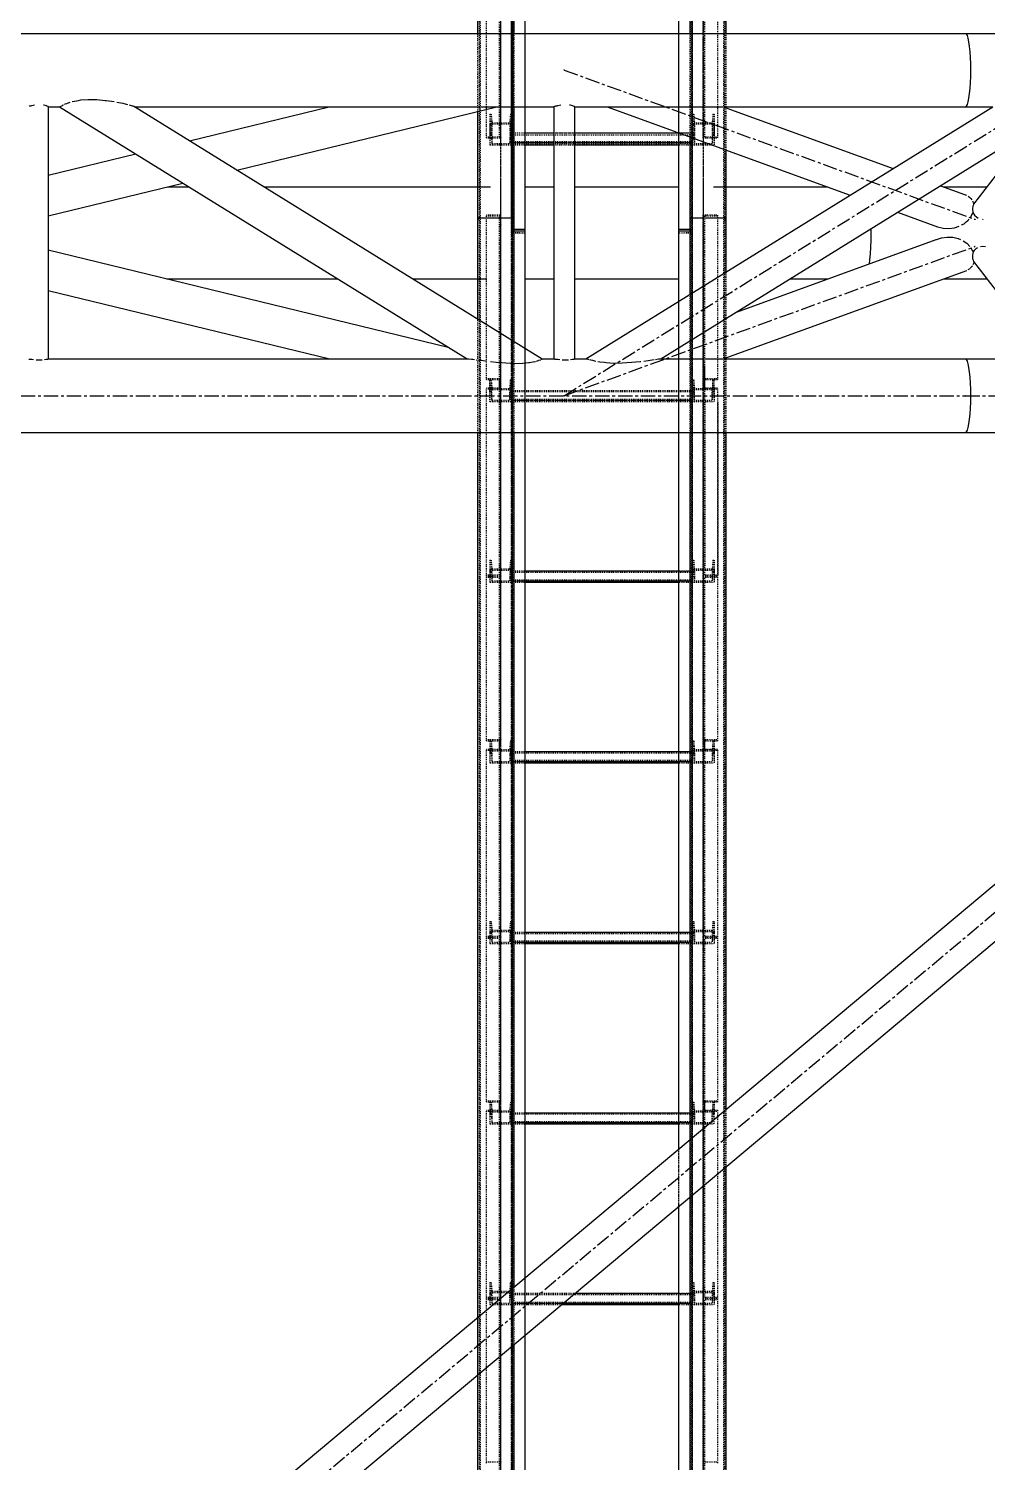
# Model space of a CAD drawing. Header units: millimetres. Extents: x 5143 to 30813, y 232 to 21408.
# Drawn here: x 24298 to 24828, y 13421 to 14213 of the extents above; entities that cross this region are included whole.
import ezdxf

# ---------------------------------------------------------------- set-up
doc = ezdxf.new("R2010")
doc.units = ezdxf.units.MM
doc.header["$LTSCALE"] = 0.25
for name, pattern in [('CENTER', [50.8, 31.75, -6.35, 6.35, -6.35]), ('XKITLINE00', [0]), ('XKITLINE02', [4, 2, -2]), ('XKITLINE03', [6, 3, -1, 1, -1])]:
    doc.linetypes.add(name, pattern=pattern)

msp = doc.modelspace()

# ---------------------------------------------------------------- linework, layer by layer
at = {"color": 1, "linetype": 'XKITLINE03'}
for p, q in [((24559, 14104.66), (24559, 15770.92)), ((24670.99, 14104.66), (24670.99, 15770.92)), ((24564.99, 15740.27), (24564.99, 14100.27)), ((24665, 14100.27), (24665, 15740.27)), ((24559, 14152.89), (24559, 14260.42)), ((24670.98, 14260.42), (24670.98, 14152.89)), ((24564.99, 14148.91), (24564.99, 14160.47)), ((24664.97, 14160.47), (24664.97, 14148.91)), ((24564.99, 14150.15), (24664.97, 14150.15)), ((24559, 12460.22), (24559, 14136.58)), ((24670.99, 12460.22), (24670.99, 14136.58)), ((24559, 14019.79), (24559, 14110.24)), ((24670.98, 14110.24), (24670.98, 14019.79)), ((24564.99, 14100.27), (24565, 12460.27)), ((24665, 12460.27), (24665, 14100.27)), ((24559, 13910.64), (24559, 14013.98)), ((24564.99, 14007.01), (24564.99, 14013.62)), ((24664.97, 14013.62), (24664.97, 14007.01)), ((24670.98, 14013.98), (24670.98, 13910.64)), ((24564.99, 14007.72), (24664.97, 14007.72)), ((24559, 13820.13), (24559, 13910.64)), ((24564.99, 13907.18), (24564.99, 13913.8)), ((24664.97, 13913.8), (24664.97, 13907.18)), ((24670.98, 13910.64), (24670.98, 13820.13)), ((24564.99, 13907.89), (24664.97, 13907.89)), ((24559, 13710.99), (24559, 13814.33)), ((24564.99, 13807.36), (24564.99, 13813.97)), ((24664.97, 13813.97), (24664.97, 13807.36)), ((24670.98, 13814.33), (24670.98, 13710.99)), ((24564.99, 13808.07), (24664.97, 13808.07)), ((24559, 13620.48), (24559, 13710.99)), ((24564.99, 13707.53), (24564.99, 13714.14)), ((24664.97, 13714.14), (24664.97, 13707.53)), ((24670.98, 13710.99), (24670.98, 13620.48)), ((24564.99, 13708.24), (24664.97, 13708.24)), ((24559, 13511.34), (24559, 13614.68)), ((24564.99, 13607.71), (24564.99, 13614.32)), ((24564.99, 13608.42), (24664.97, 13608.42)), ((24664.97, 13614.32), (24664.97, 13607.71)), ((24670.98, 13614.68), (24670.98, 13511.34)), ((24564.99, 13507.88), (24564.99, 13514.49)), ((24664.97, 13514.49), (24664.97, 13507.88)), ((24559, 13420.83), (24559, 13511.34)), ((24564.99, 13508.59), (24664.97, 13508.59)), ((24670.98, 13511.34), (24670.98, 13420.83))]:
    msp.add_line(p, q, dxfattribs=at)
at = {"color": 3, "linetype": 'XKITLINE02'}
for p, q in [((24547.15, 14108.01), (24547.15, 15752.41)), ((24547.68, 14108.55), (24547.68, 15753.25)), ((24564.91, 14108.55), (24564.92, 15753.25)), ((24565.45, 14108.01), (24565.45, 15752.41)), ((24664.54, 14108.01), (24664.54, 15752.41)), ((24665.07, 14108.55), (24665.07, 15753.25)), ((24682.31, 14108.55), (24682.31, 15753.25)), ((24682.84, 14108.01), (24682.84, 15752.41)), ((24564.99, 14100.27), (24564.99, 15742.34)), ((24565.85, 14100.42), (24565.85, 15742.2)), ((24657.5, 14102.25), (24657.5, 15742.25)), ((24664.15, 14100.42), (24664.15, 15742.2)), ((24665, 14100.27), (24665, 15742.34)), ((24663.69, 14153.32), (24663.69, 15706.31)), ((24546.3, 14167.42), (24546.3, 15692.58)), ((24572.5, 14102.34), (24572.5, 15676.38)), ((24564.99, 15669.24), (24564.99, 14100.27)), ((24565.85, 15668.71), (24565.85, 14100.42)), ((24558.2, 14153.41), (24558.2, 14265.63)), ((24559, 14152.89), (24559, 14265.63)), ((24670.98, 14186.75), (24670.98, 14265.63)), ((24671.78, 14208.24), (24671.78, 14265.63)), ((24551, 14152.89), (24551, 14260.94)), ((24678.98, 14208.24), (24678.98, 14260.94)), ((24546.3, 14167.42), (24546.3, 14210.57)), ((24566.3, 14169.97), (24566.3, 14210.57)), ((24572.5, 14169.97), (24572.5, 14210.57)), ((24657.5, 14155.57), (24657.5, 14210.57)), ((24663.69, 14153.32), (24663.69, 14210.57)), ((24683.69, 14169.97), (24683.69, 14210.57)), ((24670.98, 14152.89), (24670.98, 14208.24)), ((24671.78, 14153.41), (24671.78, 14208.24)), ((24678.98, 14152.89), (24678.98, 14208.24)), ((24552.99, 14165.94), (24552.99, 14154.38)), ((24552.99, 14165.94), (24553.67, 14165.94)), ((24552.99, 14165.94), (24552.99, 14160.47)), ((24553.67, 14165.94), (24553.67, 14154.38)), ((24553.67, 14165.94), (24554.06, 14161.17)), ((24564.31, 14165.94), (24563.93, 14161.17)), ((24564.31, 14165.94), (24564.31, 14154.38)), ((24564.31, 14165.94), (24564.99, 14165.94)), ((24564.99, 14154.38), (24564.99, 14165.94)), ((24564.99, 14165.94), (24564.99, 14160.47)), ((24664.97, 14165.94), (24664.97, 14154.38)), ((24664.97, 14165.94), (24664.97, 14160.47)), ((24664.97, 14165.94), (24665.65, 14165.94)), ((24665.65, 14165.94), (24665.65, 14154.38)), ((24665.65, 14165.94), (24666.04, 14161.17)), ((24676.29, 14165.94), (24675.91, 14161.17)), ((24676.29, 14165.94), (24676.29, 14154.38)), ((24676.29, 14165.94), (24676.97, 14165.94)), ((24676.97, 14165.94), (24676.97, 14154.38)), ((24676.97, 14165.94), (24676.97, 14160.47)), ((24683.69, 14146.06), (24683.69, 14169.33)), ((24552.99, 14160.47), (24552.99, 14148.91)), ((24552.99, 14160.47), (24564.99, 14160.47)), ((24552.99, 14154.38), (24553.67, 14154.38)), ((24552.99, 14154.38), (24552.99, 14148.91)), ((24553.67, 14154.38), (24554.06, 14149.61)), ((24554.06, 14161.17), (24554.06, 14149.61)), ((24554.06, 14161.17), (24563.93, 14161.17)), ((24558.2, 14158.09), (24559, 14158.09)), ((24563.93, 14161.17), (24563.93, 14149.61)), ((24564.31, 14154.38), (24563.93, 14149.61)), ((24564.31, 14154.38), (24564.99, 14154.38)), ((24564.99, 14148.91), (24564.99, 14160.47)), ((24564.99, 14148.91), (24564.99, 14155.62)), ((24564.99, 14155.62), (24572.5, 14155.62)), ((24564.99, 14155.55), (24664.97, 14155.55)), ((24564.99, 14154.45), (24664.97, 14154.45)), ((24564.99, 14154.38), (24564.99, 14148.91)), ((24564.99, 14154.38), (24664.97, 14154.38)), ((24588.25, 14155.62), (24599.65, 14155.62)), ((24657.34, 14155.62), (24664.97, 14155.62)), ((24664.97, 14148.91), (24664.97, 14160.47)), ((24664.97, 14148.91), (24664.97, 14155.62)), ((24664.97, 14154.38), (24664.97, 14148.91)), ((24664.97, 14154.38), (24665.65, 14154.38)), ((24664.97, 14160.47), (24676.97, 14160.47)), ((24665.65, 14154.38), (24666.04, 14149.61)), ((24666.04, 14161.17), (24675.91, 14161.17)), ((24666.04, 14161.17), (24666.04, 14149.61)), ((24670.98, 14158.09), (24671.78, 14158.09)), ((24675.91, 14161.17), (24675.91, 14149.61)), ((24676.29, 14154.38), (24675.91, 14149.61)), ((24676.29, 14154.38), (24676.97, 14154.38)), ((24676.97, 14160.47), (24676.97, 14148.91)), ((24676.97, 14154.38), (24676.97, 14148.91)), ((24551, 14153.41), (24558.2, 14153.41)), ((24551, 14152.89), (24559, 14152.89)), ((24552.99, 14148.91), (24564.99, 14148.91)), ((24554.06, 14149.61), (24563.93, 14149.61)), ((24564.99, 14150.74), (24664.97, 14150.74)), ((24564.99, 14150.15), (24572.5, 14150.15)), ((24564.99, 14149.72), (24664.97, 14149.72)), ((24564.99, 14148.91), (24572.5, 14148.91)), ((24588.25, 14150.15), (24599.65, 14150.15)), ((24588.25, 14148.91), (24599.65, 14148.91)), ((24657.5, 14150.15), (24664.97, 14150.15)), ((24657.5, 14148.91), (24664.97, 14148.91)), ((24664.97, 14148.91), (24676.97, 14148.91)), ((24666.04, 14149.61), (24675.91, 14149.61)), ((24670.98, 14152.89), (24678.98, 14152.89)), ((24671.78, 14153.41), (24678.98, 14153.41)), ((24546.3, 14108.01), (24546.3, 14108.62)), ((24546.3, 14108.01), (24547.15, 14108.01)), ((24546.3, 14108.01), (24547.15, 14108.01)), ((24547.68, 14108.55), (24547.15, 14108.01)), ((24547.68, 14108.55), (24547.15, 14108.01)), ((24547.15, 12464.01), (24547.15, 14108.01)), ((24547.68, 12464.27), (24547.68, 14108.55)), ((24547.68, 14108.55), (24564.92, 14108.55)), ((24547.68, 14108.55), (24564.91, 14108.55)), ((24551, 14019.18), (24551, 14110.24)), ((24551, 14110.24), (24559, 14110.24)), ((24551, 14109.62), (24558.2, 14109.62)), ((24558.2, 14013.65), (24558.2, 14109.62)), ((24559, 14013.65), (24559, 14110.24)), ((24564.91, 12464.27), (24564.92, 14108.55)), ((24564.91, 14108.55), (24565.45, 14108.01)), ((24564.92, 14108.55), (24565.45, 14108.01)), ((24565.45, 12464.01), (24565.45, 14108.01)), ((24565.45, 14108.01), (24566.3, 14108.01)), ((24565.45, 14108.01), (24566.3, 14108.01)), ((24566.3, 14108.01), (24566.3, 14108.62)), ((24663.69, 14108.01), (24663.69, 14108.62)), ((24663.69, 14108.01), (24664.54, 14108.01)), ((24663.69, 14108.01), (24664.54, 14108.01)), ((24665.07, 14108.55), (24664.54, 14108.01)), ((24665.07, 14108.55), (24664.54, 14108.01)), ((24664.54, 12464.01), (24664.54, 14108.01)), ((24665.07, 12464.27), (24665.07, 14108.55)), ((24665.07, 14108.55), (24682.31, 14108.55)), ((24665.07, 14108.55), (24682.31, 14108.55)), ((24670.98, 14013.65), (24670.98, 14110.24)), ((24670.98, 14110.24), (24678.98, 14110.24)), ((24671.78, 14017.22), (24671.78, 14109.62)), ((24671.78, 14109.62), (24678.98, 14109.62)), ((24678.98, 14108.62), (24678.98, 14110.24)), ((24678.98, 14019.18), (24678.98, 14108.62)), ((24682.31, 12464.27), (24682.31, 14108.55)), ((24682.31, 14108.55), (24682.84, 14108.01)), ((24682.31, 14108.55), (24682.84, 14108.01)), ((24682.84, 12464.01), (24682.84, 14108.01)), ((24682.84, 14108.01), (24683.69, 14108.01)), ((24682.84, 14108.01), (24683.69, 14108.01)), ((24683.69, 14108.01), (24683.69, 14108.62)), ((24558.2, 14104.09), (24559, 14104.09)), ((24564.99, 14102.34), (24566.3, 14102.34)), ((24564.99, 14101.46), (24566.3, 14101.46)), ((24564.99, 14101.46), (24564.99, 14100.27)), ((24565, 12460.27), (24564.99, 14101.46)), ((24564.99, 14100.27), (24572.5, 14100.27)), ((24564.99, 14100.27), (24572.5, 14100.27)), ((24565.85, 14102.2), (24566.3, 14102.2)), ((24565.85, 14101.37), (24572.5, 14101.41)), ((24565.85, 14101.37), (24565.85, 14100.36)), ((24565.85, 12460.36), (24565.85, 14101.37)), ((24565.85, 14100.42), (24572.5, 14100.36)), ((24565.85, 14100.36), (24572.5, 14100.32)), ((24572.5, 14102.25), (24572.5, 14102.34)), ((24572.5, 14101.46), (24572.5, 14101.41)), ((24572.5, 14100.27), (24572.5, 14101.46)), ((24572.5, 14100.32), (24572.5, 14100.27)), ((24657.5, 14102.25), (24657.5, 14102.34)), ((24657.5, 14100.27), (24657.5, 14101.46)), ((24657.5, 12461.41), (24657.5, 14101.41)), ((24657.5, 14101.41), (24664.15, 14101.37)), ((24657.5, 14100.36), (24664.15, 14100.42)), ((24657.5, 14100.32), (24664.15, 14100.36)), ((24657.5, 14100.36), (24657.5, 14100.27)), ((24657.5, 14100.27), (24665, 14100.27)), ((24657.5, 14100.27), (24665, 14100.27)), ((24663.69, 14102.34), (24665, 14102.34)), ((24663.69, 14102.2), (24664.15, 14102.2)), ((24663.69, 14101.46), (24665, 14101.46)), ((24664.15, 12460.36), (24664.15, 14101.37)), ((24665, 12460.27), (24665, 14101.46)), ((24670.98, 14104.09), (24671.78, 14104.09)), ((24683.69, 14031.23), (24683.69, 14078.7)), ((24657.5, 13989.97), (24657.5, 14062.48)), ((24663.69, 12512.75), (24663.69, 14066.32)), ((24546.3, 12527.64), (24546.3, 14052.58)), ((24566.3, 13989.97), (24566.3, 14040.21)), ((24572.5, 12461.41), (24572.5, 14036.38)), ((24572.5, 13989.97), (24572.5, 14036.38)), ((24683.69, 13989.97), (24683.69, 14030.57)), ((24551, 14019.79), (24559, 14019.79)), ((24670.98, 14019.79), (24678.98, 14019.79)), ((24671.78, 14013.65), (24671.78, 14026.83)), ((24551, 14019.18), (24558.2, 14019.18)), ((24551, 13910.64), (24551, 14014.53)), ((24551, 14014.53), (24558.2, 14014.53)), ((24551, 14013.98), (24559, 14013.98)), ((24552.99, 14012.5), (24552.99, 14019.11)), ((24552.99, 14019.11), (24553.67, 14019.11)), ((24552.99, 14013.62), (24552.99, 14019.11)), ((24552.99, 14007.01), (24552.99, 14013.62)), ((24552.99, 14013.62), (24564.99, 14013.62)), ((24552.99, 14012.5), (24553.67, 14012.5)), ((24552.99, 14012.5), (24552.99, 14007.01)), ((24553.67, 14012.5), (24553.67, 14019.11)), ((24553.67, 14019.11), (24554.06, 14014.32)), ((24553.67, 14012.5), (24554.06, 14007.71)), ((24554.06, 14007.71), (24554.06, 14014.32)), ((24554.06, 14014.32), (24563.93, 14014.32)), ((24558.2, 13911.19), (24558.2, 14019.45)), ((24558.2, 14019.45), (24559, 14019.45)), ((24558.2, 14013.65), (24559, 14013.65)), ((24559, 13910.64), (24559, 14019.45)), ((24564.31, 14019.11), (24563.93, 14014.32)), ((24563.93, 14007.71), (24563.93, 14014.32)), ((24564.31, 14012.5), (24563.93, 14007.71)), ((24564.31, 14012.5), (24564.31, 14019.11)), ((24564.31, 14019.11), (24564.99, 14019.11)), ((24564.31, 14012.5), (24564.99, 14012.5)), ((24564.99, 14012.5), (24564.99, 14019.11)), ((24564.99, 14013.62), (24564.99, 14019.11)), ((24564.99, 14007.01), (24564.99, 14013.62)), ((24564.99, 14007.01), (24564.99, 14013.21)), ((24564.99, 14013.21), (24664.97, 14013.21)), ((24564.99, 14013.17), (24664.97, 14013.17)), ((24564.99, 14012.54), (24664.97, 14012.54)), ((24564.99, 14012.5), (24564.99, 14007.01)), ((24564.99, 14012.5), (24664.97, 14012.5)), ((24664.97, 14007.01), (24664.97, 14013.21)), ((24664.97, 14013.59), (24664.97, 14019.11)), ((24664.97, 14019.11), (24665.65, 14019.11)), ((24664.97, 14012.5), (24664.97, 14019.11)), ((24664.97, 14013.62), (24676.97, 14013.62)), ((24664.97, 14013.59), (24664.97, 14007.01)), ((24664.97, 14012.5), (24664.97, 14007.01)), ((24664.97, 14012.5), (24665.65, 14012.5)), ((24665.65, 14019.11), (24666.04, 14014.32)), ((24665.65, 14012.5), (24665.65, 14019.11)), ((24665.65, 14012.5), (24666.04, 14007.71)), ((24666.04, 14014.32), (24675.91, 14014.32)), ((24666.04, 14007.71), (24666.04, 14014.32)), ((24670.98, 14006.75), (24670.98, 14019.45)), ((24670.98, 14019.45), (24671.78, 14019.45)), ((24670.98, 14013.98), (24678.98, 14013.98)), ((24670.98, 14013.65), (24671.78, 14013.65)), ((24671.78, 13911.19), (24671.78, 14019.45)), ((24671.78, 14019.18), (24678.98, 14019.18)), ((24671.78, 14014.53), (24678.98, 14014.53)), ((24676.29, 14019.11), (24675.91, 14014.32)), ((24675.91, 14007.71), (24675.91, 14014.32)), ((24676.29, 14012.5), (24675.91, 14007.71)), ((24676.29, 14019.11), (24676.97, 14019.11)), ((24676.29, 14012.5), (24676.29, 14019.11)), ((24676.29, 14012.5), (24676.97, 14012.5)), ((24676.97, 14013.59), (24676.97, 14019.11)), ((24676.97, 14012.5), (24676.97, 14019.11)), ((24676.97, 14013.59), (24676.97, 14007.01)), ((24676.97, 14012.5), (24676.97, 14007.01)), ((24678.98, 13910.64), (24678.98, 14014.53)), ((24552.99, 14007.01), (24564.99, 14007.01)), ((24554.06, 14007.71), (24563.93, 14007.71)), ((24564.99, 14008.36), (24664.97, 14008.36)), ((24564.99, 14007.77), (24664.97, 14007.77)), ((24564.99, 14007.72), (24664.97, 14007.72)), ((24564.99, 14007.01), (24664.97, 14007.01)), ((24664.97, 14007.01), (24676.97, 14007.01)), ((24666.04, 14007.71), (24675.91, 14007.71)), ((24670.98, 13910.64), (24670.98, 14006.75)), ((24671.78, 14006.75), (24671.78, 13916.11)), ((24678.98, 14006.75), (24678.98, 13911.19)), ((24552.99, 13919.29), (24552.99, 13912.68)), ((24552.99, 13919.29), (24553.67, 13919.29)), ((24552.99, 13919.29), (24552.99, 13913.8)), ((24553.67, 13919.29), (24553.67, 13912.68)), ((24553.67, 13919.29), (24554.06, 13914.49)), ((24564.31, 13919.29), (24563.93, 13914.49)), ((24564.31, 13919.29), (24564.31, 13912.68)), ((24564.31, 13919.29), (24564.99, 13919.29)), ((24564.99, 13919.29), (24564.99, 13912.68)), ((24564.99, 13919.29), (24564.99, 13913.8)), ((24664.97, 13919.29), (24664.97, 13913.8)), ((24664.97, 13919.29), (24665.65, 13919.29)), ((24664.97, 13919.29), (24664.97, 13912.68)), ((24665.65, 13919.29), (24666.04, 13914.49)), ((24665.65, 13919.29), (24665.65, 13912.68)), ((24676.29, 13919.29), (24675.91, 13914.49)), ((24676.29, 13919.29), (24676.97, 13919.29)), ((24676.29, 13919.29), (24676.29, 13912.68)), ((24676.97, 13919.29), (24676.97, 13913.8)), ((24676.97, 13919.29), (24676.97, 13912.68)), ((24551, 13911.19), (24558.2, 13911.19)), ((24551, 13819.52), (24551, 13910.64)), ((24551, 13910.64), (24559, 13910.64)), ((24551, 13910.64), (24559, 13910.64)), ((24551, 13910.02), (24558.2, 13910.02)), ((24552.99, 13913.8), (24552.99, 13907.18)), ((24552.99, 13913.8), (24564.99, 13913.8)), ((24552.99, 13912.68), (24553.67, 13912.68)), ((24552.99, 13912.68), (24552.99, 13907.18)), ((24553.67, 13912.68), (24554.06, 13907.88)), ((24554.06, 13914.49), (24554.06, 13907.88)), ((24554.06, 13914.49), (24563.93, 13914.49)), ((24558.2, 13916.11), (24559, 13916.11)), ((24558.2, 13814), (24558.2, 13910.02)), ((24559, 13814), (24559, 13910.64)), ((24563.93, 13914.49), (24563.93, 13907.88)), ((24564.31, 13912.68), (24563.93, 13907.88)), ((24564.31, 13912.68), (24564.99, 13912.68)), ((24564.99, 13913.8), (24564.99, 13907.18)), ((24564.99, 13907.18), (24564.99, 13913.38)), ((24564.99, 13913.38), (24572.5, 13913.38)), ((24564.99, 13913.34), (24664.97, 13913.34)), ((24564.99, 13912.72), (24664.97, 13912.72)), ((24564.99, 13912.68), (24564.99, 13907.18)), ((24564.99, 13912.68), (24664.97, 13912.68)), ((24657.5, 13913.38), (24664.97, 13913.38)), ((24664.97, 13913.8), (24676.97, 13913.8)), ((24664.97, 13913.8), (24664.97, 13907.18)), ((24664.97, 13907.18), (24664.97, 13913.38)), ((24664.97, 13912.68), (24664.97, 13907.18)), ((24664.97, 13912.68), (24665.65, 13912.68)), ((24665.65, 13912.68), (24666.04, 13907.88)), ((24666.04, 13914.49), (24675.91, 13914.49)), ((24666.04, 13914.49), (24666.04, 13907.88)), ((24670.98, 13916.11), (24671.78, 13916.11)), ((24670.98, 13814), (24670.98, 13910.64)), ((24670.98, 13910.64), (24678.98, 13910.64)), ((24670.98, 13910.64), (24678.98, 13910.64)), ((24671.78, 13911.19), (24678.98, 13911.19)), ((24671.78, 13814), (24671.78, 13910.02)), ((24671.78, 13910.02), (24678.98, 13910.02)), ((24675.91, 13914.49), (24675.91, 13907.88)), ((24676.29, 13912.68), (24675.91, 13907.88)), ((24676.29, 13912.68), (24676.97, 13912.68)), ((24676.97, 13913.8), (24676.97, 13907.18)), ((24676.97, 13912.68), (24676.97, 13907.18)), ((24678.98, 13819.52), (24678.98, 13910.64)), ((24552.99, 13907.18), (24564.99, 13907.18)), ((24554.06, 13907.88), (24563.93, 13907.88)), ((24558.2, 13904.5), (24559, 13904.5)), ((24564.99, 13908.53), (24664.97, 13908.53)), ((24564.99, 13907.95), (24664.97, 13907.95)), ((24564.99, 13907.89), (24572.5, 13907.89)), ((24564.99, 13907.18), (24572.5, 13907.18)), ((24657.5, 13907.89), (24664.97, 13907.89)), ((24657.5, 13907.18), (24664.97, 13907.18)), ((24664.97, 13907.18), (24676.97, 13907.18)), ((24666.04, 13907.88), (24675.91, 13907.88)), ((24670.98, 13904.5), (24671.78, 13904.5)), ((24551, 13820.13), (24559, 13820.13)), ((24551, 13819.52), (24558.2, 13819.52)), ((24551, 13710.99), (24551, 13814.88)), ((24551, 13814.88), (24558.2, 13814.88)), ((24551, 13814.33), (24559, 13814.33)), ((24552.99, 13819.46), (24552.99, 13812.85)), ((24552.99, 13819.46), (24553.67, 13819.46)), ((24552.99, 13819.46), (24552.99, 13813.97)), ((24552.99, 13813.97), (24552.99, 13807.36)), ((24552.99, 13813.97), (24564.99, 13813.97)), ((24553.67, 13819.46), (24553.67, 13812.85)), ((24553.67, 13819.46), (24554.06, 13814.67)), ((24554.06, 13814.67), (24554.06, 13808.06)), ((24554.06, 13814.67), (24563.93, 13814.67)), ((24558.2, 13711.53), (24558.2, 13819.8)), ((24558.2, 13819.8), (24559, 13819.8)), ((24558.2, 13814), (24559, 13814)), ((24559, 13710.99), (24559, 13819.8)), ((24564.31, 13819.46), (24563.93, 13814.67)), ((24563.93, 13814.67), (24563.93, 13808.06)), ((24564.31, 13819.46), (24564.31, 13812.85)), ((24564.31, 13819.46), (24564.99, 13819.46)), ((24564.99, 13819.46), (24564.99, 13812.85)), ((24564.99, 13819.46), (24564.99, 13813.97)), ((24564.99, 13807.36), (24564.99, 13813.97)), ((24564.99, 13807.36), (24564.99, 13813.56)), ((24564.99, 13813.56), (24572.5, 13813.56)), ((24564.99, 13813.52), (24664.97, 13813.52)), ((24657.5, 13813.56), (24664.97, 13813.56)), ((24664.97, 13807.36), (24664.97, 13813.56)), ((24664.97, 13819.46), (24664.97, 13813.97)), ((24664.97, 13819.46), (24665.65, 13819.46)), ((24664.97, 13819.46), (24664.97, 13812.85)), ((24664.97, 13813.97), (24676.97, 13813.97)), ((24664.97, 13813.97), (24664.97, 13807.36)), ((24665.65, 13819.46), (24666.04, 13814.67)), ((24665.65, 13819.46), (24665.65, 13812.85)), ((24666.04, 13814.67), (24675.91, 13814.67)), ((24666.04, 13814.67), (24666.04, 13808.06)), ((24670.98, 13820.13), (24678.98, 13820.13)), ((24670.98, 13710.99), (24670.98, 13819.8)), ((24670.98, 13819.8), (24671.78, 13819.8)), ((24670.98, 13814.33), (24678.98, 13814.33)), ((24670.98, 13814), (24671.78, 13814)), ((24671.78, 13711.53), (24671.78, 13819.8)), ((24671.78, 13819.52), (24678.98, 13819.52)), ((24671.78, 13814.88), (24678.98, 13814.88)), ((24676.29, 13819.46), (24675.91, 13814.67)), ((24675.91, 13814.67), (24675.91, 13808.06)), ((24676.29, 13819.46), (24676.97, 13819.46)), ((24676.29, 13819.46), (24676.29, 13812.85)), ((24676.97, 13819.46), (24676.97, 13813.97)), ((24676.97, 13819.46), (24676.97, 13812.85)), ((24676.97, 13813.97), (24676.97, 13807.36)), ((24678.98, 13710.99), (24678.98, 13814.88)), ((24552.99, 13812.85), (24553.67, 13812.85)), ((24552.99, 13812.85), (24552.99, 13807.36)), ((24552.99, 13807.36), (24564.99, 13807.36)), ((24553.67, 13812.85), (24554.06, 13808.06)), ((24554.06, 13808.06), (24563.93, 13808.06)), ((24564.31, 13812.85), (24563.93, 13808.06)), ((24564.31, 13812.85), (24564.99, 13812.85)), ((24564.99, 13812.89), (24664.97, 13812.89)), ((24564.99, 13812.85), (24564.99, 13807.36)), ((24564.99, 13812.85), (24664.97, 13812.85)), ((24564.99, 13808.7), (24664.97, 13808.7)), ((24564.99, 13808.12), (24664.97, 13808.12)), ((24564.99, 13808.07), (24572.5, 13808.07)), ((24564.99, 13807.36), (24572.5, 13807.36)), ((24657.5, 13808.07), (24664.97, 13808.07)), ((24657.5, 13807.36), (24664.97, 13807.36)), ((24664.97, 13812.85), (24664.97, 13807.36)), ((24664.97, 13812.85), (24665.65, 13812.85)), ((24664.97, 13807.36), (24676.97, 13807.36)), ((24665.65, 13812.85), (24666.04, 13808.06)), ((24666.04, 13808.06), (24675.91, 13808.06)), ((24676.29, 13812.85), (24675.91, 13808.06)), ((24676.29, 13812.85), (24676.97, 13812.85)), ((24676.97, 13812.85), (24676.97, 13807.36)), ((24552.99, 13719.63), (24552.99, 13713.02)), ((24552.99, 13719.63), (24553.67, 13719.63)), ((24552.99, 13719.63), (24552.99, 13714.14)), ((24553.67, 13719.63), (24553.67, 13713.02)), ((24553.67, 13719.63), (24554.06, 13714.84)), ((24564.31, 13719.63), (24563.93, 13714.84)), ((24564.31, 13719.63), (24564.31, 13713.02)), ((24564.31, 13719.63), (24564.99, 13719.63)), ((24564.99, 13719.63), (24564.99, 13713.02)), ((24564.99, 13719.63), (24564.99, 13714.14)), ((24664.97, 13719.63), (24664.97, 13714.14)), ((24664.97, 13719.63), (24665.65, 13719.63)), ((24664.97, 13719.63), (24664.97, 13713.02)), ((24665.65, 13719.63), (24666.04, 13714.84)), ((24665.65, 13719.63), (24665.65, 13713.02)), ((24676.29, 13719.63), (24675.91, 13714.84)), ((24676.29, 13719.63), (24676.97, 13719.63)), ((24676.29, 13719.63), (24676.29, 13713.02)), ((24676.97, 13719.63), (24676.97, 13714.14)), ((24676.97, 13719.63), (24676.97, 13713.02)), ((24551, 13711.53), (24558.2, 13711.53)), ((24551, 13619.87), (24551, 13710.99)), ((24551, 13710.99), (24559, 13710.99)), ((24551, 13710.99), (24559, 13710.99)), ((24552.99, 13714.14), (24552.99, 13707.53)), ((24552.99, 13714.14), (24564.99, 13714.14)), ((24552.99, 13713.02), (24553.67, 13713.02)), ((24552.99, 13713.02), (24552.99, 13707.53)), ((24553.67, 13713.02), (24554.06, 13708.23)), ((24554.06, 13714.84), (24554.06, 13708.23)), ((24554.06, 13714.84), (24563.93, 13714.84)), ((24558.2, 13716.46), (24559, 13716.46)), ((24559, 13614.35), (24559, 13710.99)), ((24563.93, 13714.84), (24563.93, 13708.23)), ((24564.31, 13713.02), (24563.93, 13708.23)), ((24564.31, 13713.02), (24564.99, 13713.02)), ((24564.99, 13714.14), (24564.99, 13707.53)), ((24564.99, 13707.53), (24564.99, 13713.73)), ((24564.99, 13713.73), (24572.5, 13713.73)), ((24564.99, 13713.69), (24664.97, 13713.69)), ((24564.99, 13713.06), (24664.97, 13713.06)), ((24564.99, 13713.02), (24564.99, 13707.53)), ((24564.99, 13713.02), (24664.97, 13713.02)), ((24657.5, 13713.73), (24664.97, 13713.73)), ((24664.97, 13714.14), (24676.97, 13714.14)), ((24664.97, 13714.14), (24664.97, 13707.53)), ((24664.97, 13707.53), (24664.97, 13713.73)), ((24664.97, 13713.02), (24664.97, 13707.53)), ((24664.97, 13713.02), (24665.65, 13713.02)), ((24665.65, 13713.02), (24666.04, 13708.23)), ((24666.04, 13714.84), (24675.91, 13714.84)), ((24666.04, 13714.84), (24666.04, 13708.23)), ((24670.98, 13716.46), (24671.78, 13716.46)), ((24670.98, 13614.35), (24670.98, 13710.99)), ((24670.98, 13710.99), (24678.98, 13710.99)), ((24670.98, 13710.99), (24678.98, 13710.99)), ((24671.78, 13711.53), (24678.98, 13711.53)), ((24675.91, 13714.84), (24675.91, 13708.23)), ((24676.29, 13713.02), (24675.91, 13708.23)), ((24676.29, 13713.02), (24676.97, 13713.02)), ((24676.97, 13714.14), (24676.97, 13707.53)), ((24676.97, 13713.02), (24676.97, 13707.53)), ((24678.98, 13619.87), (24678.98, 13710.99)), ((24551, 13710.37), (24558.2, 13710.37)), ((24552.99, 13707.53), (24564.99, 13707.53)), ((24554.06, 13708.23), (24563.93, 13708.23)), ((24558.2, 13614.35), (24558.2, 13710.37)), ((24558.2, 13704.85), (24559, 13704.85)), ((24564.99, 13708.88), (24664.97, 13708.88)), ((24564.99, 13708.29), (24664.97, 13708.29)), ((24564.99, 13708.24), (24572.5, 13708.24)), ((24564.99, 13707.53), (24572.5, 13707.53)), ((24657.5, 13708.24), (24664.97, 13708.24)), ((24657.5, 13707.53), (24664.97, 13707.53)), ((24664.97, 13707.53), (24676.97, 13707.53)), ((24666.04, 13708.23), (24675.91, 13708.23)), ((24670.98, 13704.85), (24671.78, 13704.85)), ((24671.78, 13614.35), (24671.78, 13710.37)), ((24671.78, 13710.37), (24678.98, 13710.37)), ((24551, 13620.48), (24559, 13620.48)), ((24551, 13619.87), (24558.2, 13619.87)), ((24552.99, 13619.81), (24552.99, 13613.2)), ((24552.99, 13619.81), (24553.67, 13619.81)), ((24552.99, 13619.81), (24552.99, 13614.32)), ((24553.67, 13619.81), (24553.67, 13613.2)), ((24553.67, 13619.81), (24554.06, 13615.02)), ((24558.2, 13511.88), (24558.2, 13620.15)), ((24558.2, 13620.15), (24559, 13620.15)), ((24559, 13511.34), (24559, 13620.15)), ((24564.31, 13619.81), (24563.93, 13615.02)), ((24564.31, 13619.81), (24564.31, 13613.2)), ((24564.31, 13619.81), (24564.99, 13619.81)), ((24564.99, 13619.81), (24564.99, 13613.2)), ((24564.99, 13619.81), (24564.99, 13614.32)), ((24664.97, 13619.81), (24664.97, 13614.32)), ((24664.97, 13619.81), (24665.65, 13619.81)), ((24664.97, 13619.81), (24664.97, 13613.2)), ((24665.65, 13619.81), (24666.04, 13615.02)), ((24665.65, 13619.81), (24665.65, 13613.2)), ((24670.98, 13620.48), (24678.98, 13620.48)), ((24670.98, 13511.34), (24670.98, 13620.15)), ((24670.98, 13620.15), (24671.78, 13620.15)), ((24671.78, 13601.94), (24671.78, 13620.15)), ((24671.78, 13619.87), (24678.98, 13619.87)), ((24676.29, 13619.81), (24675.91, 13615.02)), ((24676.29, 13619.81), (24676.97, 13619.81)), ((24676.29, 13619.81), (24676.29, 13613.2)), ((24676.97, 13619.81), (24676.97, 13614.32)), ((24676.97, 13619.81), (24676.97, 13613.2)), ((24683.69, 13584.15), (24683.69, 13615.93)), ((24551, 13511.34), (24551, 13615.23)), ((24551, 13615.23), (24558.2, 13615.23)), ((24551, 13614.68), (24559, 13614.68)), ((24552.99, 13614.32), (24552.99, 13607.71)), ((24552.99, 13614.32), (24564.99, 13614.32)), ((24552.99, 13613.2), (24553.67, 13613.2)), ((24552.99, 13613.2), (24552.99, 13607.71)), ((24552.99, 13607.71), (24564.99, 13607.71)), ((24553.67, 13613.2), (24554.06, 13608.41)), ((24554.06, 13615.02), (24554.06, 13608.41)), ((24554.06, 13615.02), (24563.93, 13615.02)), ((24554.06, 13608.41), (24563.93, 13608.41)), ((24558.2, 13614.35), (24559, 13614.35)), ((24563.93, 13615.02), (24563.93, 13608.41)), ((24564.31, 13613.2), (24563.93, 13608.41)), ((24564.31, 13613.2), (24564.99, 13613.2)), ((24564.99, 13614.32), (24564.99, 13607.71)), ((24564.99, 13607.71), (24564.99, 13613.91)), ((24564.99, 13613.91), (24572.5, 13613.91)), ((24564.99, 13613.87), (24664.97, 13613.87)), ((24564.99, 13613.24), (24664.97, 13613.24)), ((24564.99, 13613.2), (24564.99, 13607.71)), ((24564.99, 13613.2), (24664.97, 13613.2)), ((24564.99, 13609.05), (24664.97, 13609.05)), ((24564.99, 13608.47), (24664.97, 13608.47)), ((24564.99, 13608.42), (24572.5, 13608.42)), ((24564.99, 13607.71), (24572.5, 13607.71)), ((24657.5, 13613.91), (24664.97, 13613.91)), ((24657.5, 13608.42), (24664.97, 13608.42)), ((24657.5, 13607.71), (24664.97, 13607.71)), ((24664.97, 13607.71), (24664.97, 13613.91)), ((24664.97, 13614.32), (24676.97, 13614.32)), ((24664.97, 13614.32), (24664.97, 13607.71)), ((24664.97, 13613.2), (24664.97, 13607.71)), ((24664.97, 13613.2), (24665.65, 13613.2)), ((24664.97, 13607.71), (24676.97, 13607.71)), ((24665.65, 13613.2), (24666.04, 13608.41)), ((24666.04, 13615.02), (24675.91, 13615.02)), ((24666.04, 13615.02), (24666.04, 13608.41)), ((24666.04, 13608.41), (24675.91, 13608.41)), ((24670.98, 13614.68), (24678.98, 13614.68)), ((24670.98, 13614.35), (24671.78, 13614.35)), ((24671.78, 13615.23), (24678.98, 13615.23)), ((24675.91, 13608.41), (24675.91, 13615.02)), ((24675.91, 13608.41), (24676.29, 13613.2)), ((24676.29, 13613.2), (24676.97, 13613.2)), ((24676.97, 13607.71), (24676.97, 13614.32)), ((24676.97, 13607.71), (24676.97, 13613.2)), ((24678.98, 13607.97), (24678.98, 13615.23)), ((24678.98, 13511.34), (24678.98, 13607.97)), ((24670.98, 13601.27), (24670.98, 13511.34)), ((24671.78, 13511.88), (24671.78, 13601.94)), ((24657.5, 13562.22), (24657.5, 13594)), ((24663.69, 13567.41), (24663.69, 13599.18)), ((24572.5, 13491.05), (24572.5, 13522.82)), ((24552.99, 13519.98), (24552.99, 13513.37)), ((24552.99, 13519.98), (24553.67, 13519.98)), ((24552.99, 13519.98), (24552.99, 13514.49)), ((24552.99, 13514.49), (24552.99, 13507.88)), ((24552.99, 13514.49), (24564.99, 13514.49)), ((24552.99, 13513.37), (24553.67, 13513.37)), ((24552.99, 13513.37), (24552.99, 13507.88)), ((24553.67, 13519.98), (24553.67, 13513.37)), ((24553.67, 13519.98), (24554.06, 13515.19)), ((24553.67, 13513.37), (24554.06, 13508.58)), ((24554.06, 13515.19), (24554.06, 13508.58)), ((24554.06, 13515.19), (24563.93, 13515.19)), ((24558.2, 13516.81), (24559, 13516.81)), ((24564.31, 13519.98), (24563.93, 13515.19)), ((24563.93, 13508.58), (24563.93, 13515.19)), ((24563.93, 13508.58), (24564.31, 13513.37)), ((24564.31, 13513.37), (24564.31, 13519.98)), ((24564.31, 13519.98), (24564.99, 13519.98)), ((24564.31, 13513.37), (24564.99, 13513.37)), ((24564.99, 13513.37), (24564.99, 13519.98)), ((24564.99, 13514.49), (24564.99, 13519.98)), ((24564.99, 13507.88), (24564.99, 13514.49)), ((24564.99, 13507.88), (24564.99, 13514.08)), ((24564.99, 13514.08), (24600, 13514.08)), ((24564.99, 13514.04), (24664.97, 13514.04)), ((24564.99, 13513.41), (24664.97, 13513.41)), ((24564.99, 13507.88), (24564.99, 13513.37)), ((24564.99, 13513.37), (24664.97, 13513.37)), ((24566.3, 13485.86), (24566.3, 13517.63)), ((24657.5, 13514.08), (24664.97, 13514.08)), ((24664.97, 13519.98), (24664.97, 13514.49)), ((24664.97, 13519.98), (24665.65, 13519.98)), ((24664.97, 13519.98), (24664.97, 13513.37)), ((24664.97, 13514.49), (24676.97, 13514.49)), ((24664.97, 13514.49), (24664.97, 13507.88)), ((24664.97, 13507.88), (24664.97, 13514.08)), ((24664.97, 13513.37), (24664.97, 13507.88)), ((24664.97, 13513.37), (24665.65, 13513.37)), ((24665.65, 13519.98), (24666.04, 13515.19)), ((24665.65, 13519.98), (24665.65, 13513.37)), ((24665.65, 13513.37), (24666.04, 13508.58)), ((24666.04, 13515.19), (24675.91, 13515.19)), ((24666.04, 13515.19), (24666.04, 13508.58)), ((24670.98, 13516.81), (24671.78, 13516.81)), ((24676.29, 13519.98), (24675.91, 13515.19)), ((24675.91, 13515.19), (24675.91, 13508.58)), ((24676.29, 13513.37), (24675.91, 13508.58)), ((24676.29, 13519.98), (24676.97, 13519.98)), ((24676.29, 13519.98), (24676.29, 13513.37)), ((24676.29, 13513.37), (24676.97, 13513.37)), ((24676.97, 13519.98), (24676.97, 13514.49)), ((24676.97, 13519.98), (24676.97, 13513.37)), ((24676.97, 13514.49), (24676.97, 13507.88)), ((24676.97, 13513.37), (24676.97, 13507.88)), ((24551, 13511.88), (24558.2, 13511.88)), ((24551, 13420.22), (24551, 13511.34)), ((24551, 13511.34), (24559, 13511.34)), ((24551, 13511.34), (24559, 13511.34)), ((24551, 13510.72), (24558.2, 13510.72)), ((24552.99, 13507.88), (24564.99, 13507.88)), ((24554.06, 13508.58), (24563.93, 13508.58)), ((24558.2, 13414.69), (24558.2, 13510.72)), ((24558.2, 13505.2), (24559, 13505.2)), ((24559, 13414.69), (24559, 13511.34)), ((24564.99, 13509.23), (24664.97, 13509.23)), ((24564.99, 13508.64), (24664.97, 13508.64)), ((24564.99, 13508.59), (24593.45, 13508.59)), ((24564.99, 13507.88), (24592.6, 13507.88)), ((24657.5, 13508.59), (24664.97, 13508.59)), ((24657.5, 13507.88), (24664.97, 13507.88)), ((24664.97, 13507.88), (24676.97, 13507.88)), ((24666.04, 13508.58), (24675.91, 13508.58)), ((24670.98, 13414.69), (24670.98, 13511.34)), ((24670.98, 13511.34), (24678.98, 13511.34)), ((24670.98, 13511.34), (24678.98, 13511.34)), ((24670.98, 13505.2), (24671.78, 13505.2)), ((24671.78, 13511.88), (24678.98, 13511.88)), ((24671.78, 13414.69), (24671.78, 13510.72)), ((24671.78, 13510.72), (24678.98, 13510.72)), ((24678.98, 13420.22), (24678.98, 13511.34)), ((24546.3, 13469.11), (24546.3, 13500.89)), ((24551, 13420.83), (24559, 13420.83)), ((24670.98, 13420.83), (24678.98, 13420.83))]:
    msp.add_line(p, q, dxfattribs=at)
at = {"color": 7, "linetype": 'XKITLINE00'}
for p, q in [((24546.3, 14210.57), (24546.3, 14699.66)), ((24566.3, 14210.57), (24566.3, 14682.91)), ((24572.5, 14210.57), (24572.5, 14677.72)), ((24657.5, 14210.57), (24657.5, 14606.55)), ((24663.69, 14210.57), (24663.69, 14601.36)), ((24683.69, 14210.57), (24683.69, 14584.62)), ((24546.3, 14108.62), (24546.3, 14167.42)), ((24566.3, 14108.62), (24566.3, 14169.97)), ((24572.5, 14102.34), (24572.5, 14169.97)), ((24683.69, 14169.33), (24683.69, 14169.97)), ((24572.5, 14155.62), (24588.25, 14155.62)), ((24599.65, 14155.62), (24657.34, 14155.62)), ((24657.5, 14102.34), (24657.5, 14155.57)), ((24572.5, 14150.15), (24588.25, 14150.15)), ((24572.5, 14148.91), (24588.25, 14148.91)), ((24599.65, 14150.15), (24657.5, 14150.15)), ((24599.65, 14148.91), (24657.5, 14148.91)), ((24663.69, 14108.62), (24663.69, 14153.32)), ((24683.69, 14108.62), (24683.69, 14146.06)), ((24546.3, 14052.58), (24546.3, 14108.62)), ((24546.3, 14108.62), (24566.3, 14108.62)), ((24546.3, 14108.62), (24566.3, 14108.62)), ((24566.3, 14040.21), (24566.3, 14108.62)), ((24663.69, 14066.32), (24663.69, 14108.62)), ((24663.69, 14108.62), (24683.69, 14108.62)), ((24663.69, 14108.62), (24683.69, 14108.62)), ((24683.69, 14078.7), (24683.69, 14108.62)), ((24566.3, 14102.34), (24572.5, 14102.34)), ((24566.3, 14102.2), (24572.5, 14102.25)), ((24566.3, 14101.46), (24572.5, 14101.46)), ((24572.5, 14101.46), (24572.5, 14102.34)), ((24572.5, 14036.38), (24572.5, 14101.46)), ((24657.5, 14102.34), (24657.5, 14102.25)), ((24657.5, 14102.34), (24663.69, 14102.34)), ((24657.5, 14102.25), (24663.69, 14102.2)), ((24657.5, 14101.46), (24657.5, 14102.25)), ((24657.5, 14062.48), (24657.5, 14101.46)), ((24657.5, 14101.46), (24663.69, 14101.46)), ((24683.69, 14030.57), (24683.69, 14031.23)), ((24546.3, 13500.89), (24546.3, 13989.97)), ((24566.3, 13517.63), (24566.3, 13989.97)), ((24572.5, 13522.82), (24572.5, 13989.97)), ((24657.5, 13594), (24657.5, 13989.97)), ((24663.69, 13599.18), (24663.69, 13989.97)), ((24683.69, 13615.93), (24683.69, 13989.97)), ((24572.5, 13913.38), (24657.5, 13913.38)), ((24572.5, 13907.89), (24657.5, 13907.89)), ((24572.5, 13907.18), (24657.5, 13907.18)), ((24572.5, 13813.56), (24657.5, 13813.56)), ((24572.5, 13808.07), (24657.5, 13808.07)), ((24572.5, 13807.36), (24657.5, 13807.36)), ((24572.5, 13713.73), (24657.5, 13713.73)), ((24572.5, 13708.24), (24657.5, 13708.24)), ((24572.5, 13707.53), (24657.5, 13707.53)), ((24572.5, 13613.91), (24657.5, 13613.91)), ((24572.5, 13608.42), (24657.5, 13608.42)), ((24572.5, 13607.71), (24657.5, 13607.71)), ((24683.69, 12976.39), (24683.69, 13584.15)), ((24657.5, 12998.33), (24657.5, 13562.22)), ((24663.69, 12993.14), (24663.69, 13567.41)), ((24600, 13514.08), (24657.5, 13514.08)), ((24592.6, 13507.88), (24657.5, 13507.88)), ((24593.45, 13508.59), (24657.5, 13508.59)), ((24572.5, 13069.5), (24572.5, 13491.05)), ((24566.3, 13074.69), (24566.3, 13485.86)), ((24546.3, 13091.44), (24546.3, 13469.11))]:
    msp.add_line(p, q, dxfattribs=at)
at = {"color": 8, "linetype": 'XKITLINE00'}
for p, q in [((23551.03, 14210.57), (24815.89, 14210.57)), ((24815.89, 14210.57), (24816.38, 14210.27)), ((24815.89, 14210.57), (25132.76, 14210.57)), ((24815.89, 14210.57), (24816.38, 14210.27)), ((24816.38, 14210.27), (24816.85, 14209.35)), ((24816.38, 14210.27), (24816.85, 14209.35)), ((24816.85, 14209.35), (24817.29, 14207.86)), ((24816.85, 14209.35), (24817.29, 14207.86)), ((24817.29, 14207.86), (24817.69, 14205.83)), ((24817.69, 14205.83), (24818.04, 14203.32)), ((24818.04, 14203.32), (24818.32, 14200.42)), ((24818.32, 14200.42), (24818.52, 14197.22)), ((24818.52, 14197.22), (24818.65, 14193.8)), ((24818.65, 14186.75), (24818.52, 14183.33)), ((24818.65, 14193.8), (24818.69, 14190.27)), ((24818.69, 14190.27), (24818.65, 14186.75)), ((24818.32, 14180.12), (24818.04, 14177.23)), ((24818.52, 14183.33), (24818.32, 14180.12)), ((24298.14, 14170.35), (24298.35, 14170.42)), ((24298.35, 14170.42), (24299.1, 14170.56)), ((24299.1, 14170.56), (24299.61, 14170.76)), ((24299.61, 14170.76), (24301.2, 14171.11)), ((24301.2, 14171.11), (24301.21, 14171.11)), ((24306.03, 14171.11), (24306.31, 14171.07)), ((24306.31, 14171.07), (24307.57, 14170.7)), ((24307.57, 14170.7), (24307.8, 14170.56)), ((24307.8, 14170.56), (24308.38, 14170.39)), ((24308.38, 14170.39), (24308.42, 14170.35)), ((24308.52, 14170.25), (24308.66, 14170.11)), ((24308.66, 14170.11), (24308.66, 14030.57)), ((24315.41, 14170.25), (24315.24, 14169.98)), ((24315.66, 14170.35), (24316.35, 14170.56)), ((24316.51, 14170.79), (24316.35, 14170.56)), ((24316.51, 14170.79), (24317.22, 14171.11)), ((24317.66, 14171.31), (24318.12, 14171.52)), ((24318.12, 14171.52), (24318.97, 14171.73)), ((24318.97, 14171.73), (24320.27, 14172.39)), ((24320.27, 14172.39), (24320.88, 14172.55)), ((24322.01, 14172.85), (24323.17, 14173.15)), ((24323.17, 14173.15), (24325.48, 14173.47)), ((24325.48, 14173.47), (24326.73, 14173.74)), ((24326.73, 14173.74), (24330.88, 14174.06)), ((24330.88, 14174.06), (24335.63, 14173.95)), ((24335.63, 14173.95), (24340.27, 14173.47)), ((24340.27, 14173.47), (24340.72, 14173.44)), ((24340.72, 14173.44), (24345.1, 14172.85)), ((24346.72, 14172.55), (24349.93, 14171.91)), ((24349.93, 14171.91), (24350.57, 14171.73)), ((24350.57, 14171.73), (24352.57, 14171.31)), ((24353.44, 14171.11), (24355.17, 14170.56)), ((24355.17, 14170.56), (24355.57, 14170.47)), ((24355.57, 14170.47), (24355.82, 14170.35)), ((24356.01, 14170.25), (24356.35, 14170.08)), ((24588.53, 14170.15), (24588.37, 14169.98)), ((24588.53, 14170.15), (24588.84, 14170.25)), ((24589.13, 14170.35), (24589.34, 14170.42)), ((24589.34, 14170.42), (24590.09, 14170.56)), ((24590.09, 14170.56), (24590.6, 14170.75)), ((24590.6, 14170.75), (24592.19, 14171.1)), ((24592.19, 14171.1), (24592.24, 14171.11)), ((24596.98, 14171.11), (24597.3, 14171.07)), ((24597.3, 14171.07), (24598.56, 14170.7)), ((24598.56, 14170.7), (24598.79, 14170.56)), ((24598.79, 14170.56), (24599.37, 14170.39)), ((24599.37, 14170.39), (24599.4, 14170.35)), ((24599.5, 14170.25), (24599.65, 14170.11)), ((24599.65, 14170.11), (24599.65, 14030.57)), ((24647.44, 14030.57), (24872.7, 14170.12)), ((24815.89, 14169.97), (24816.38, 14170.28)), ((24815.89, 14169.97), (24816.38, 14170.28)), ((24816.85, 14171.2), (24816.38, 14170.28)), ((24816.85, 14171.2), (24816.38, 14170.28)), ((24817.29, 14172.69), (24816.85, 14171.2)), ((24817.29, 14172.69), (24816.85, 14171.2)), ((24817.69, 14174.72), (24817.29, 14172.69)), ((24818.04, 14177.23), (24817.69, 14174.72)), ((24308.66, 14169.97), (24315.03, 14169.97)), ((24315.01, 14169.99), (24315.03, 14170)), ((24315.01, 14169.99), (24315.24, 14169.98)), ((24315.01, 14169.99), (24540.39, 14030.57)), ((24356.35, 14170.08), (24581.87, 14030.57)), ((24356.52, 14169.97), (24588.25, 14169.97)), ((24386.88, 14151.2), (24464.11, 14169.97)), ((24413.03, 14135.02), (24556.81, 14169.97)), ((24588.25, 14169.99), (24588.33, 14170)), ((24588.25, 14169.99), (24588.37, 14169.98)), ((24588.25, 14169.99), (24588.25, 14030.57)), ((24599.65, 14169.97), (24815.89, 14169.97)), ((24605.99, 14030.57), (24831.02, 14169.97)), ((24617.8, 14169.97), (24752.24, 14121.17)), ((24681.93, 14169.97), (24775.93, 14135.85)), ((24815.89, 14169.97), (24831.15, 14169.97)), ((24852.04, 14157.32), (24820.46, 14116.16)), ((24308.66, 14132.18), (24357.1, 14143.95)), ((24308.66, 14109.64), (24383.25, 14127.77)), ((24374.61, 14125.67), (24386.65, 14125.67)), ((24428.14, 14125.67), (24553.28, 14125.67)), ((24564.71, 14125.67), (24564.99, 14125.67)), ((24572.5, 14125.67), (24588.25, 14125.67)), ((24599.65, 14125.67), (24657.5, 14125.67)), ((24665, 14125.67), (24665.26, 14125.67)), ((24676.69, 14125.67), (24739.83, 14125.67)), ((24802.07, 14126.36), (24815.36, 14121.53)), ((24803.96, 14125.67), (24827.76, 14125.67)), ((24815.36, 14121.53), (24816.49, 14121.03)), ((24817.41, 14120.61), (24817.46, 14120.59)), ((24817.46, 14120.59), (24818.41, 14119.74)), ((24818.41, 14119.74), (24818.99, 14119.28)), ((24818.99, 14119.28), (24819.48, 14118.49)), ((24819.79, 14117.99), (24820.03, 14117.6)), ((24819.96, 14115.03), (24819.81, 14113.49)), ((24820.14, 14115.43), (24819.96, 14115.03)), ((24820.03, 14117.6), (24820.14, 14116.94)), ((24820.14, 14116.94), (24820.41, 14116.07)), ((24820.43, 14116.12), (24820.14, 14115.43)), ((24820.46, 14116.16), (24820.43, 14116.12)), ((24778.37, 14111.68), (24800.44, 14103.68)), ((24816.32, 14106.39), (24817.23, 14107.1)), ((24817.8, 14107.81), (24817.23, 14107.1)), ((24818.84, 14109.12), (24818.34, 14108.48)), ((24819.3, 14110.18), (24818.84, 14109.12)), ((24819.94, 14111.3), (24819.3, 14110.18)), ((24819.81, 14113.49), (24819.84, 14113.32)), ((24819.84, 14113.32), (24820, 14111.65)), ((24819.99, 14111.5), (24819.94, 14111.3)), ((24820, 14111.65), (24820.03, 14111.58)), ((24820.09, 14111.47), (24820.87, 14110.15)), ((24820.87, 14110.15), (24821.01, 14110.02)), ((24821.01, 14110.02), (24822.14, 14108.91)), ((24822.14, 14108.91), (24822.99, 14108.46)), ((24825.31, 14107.77), (24825.46, 14107.75)), ((24825.46, 14107.75), (24825.69, 14107.77)), ((24763.56, 14100.27), (24763.52, 14096.3)), ((24763.54, 14102.5), (24763.56, 14100.27)), ((24800.44, 14103.68), (24803.53, 14102.95)), ((24803.53, 14102.95), (24806.7, 14102.76)), ((24806.7, 14102.76), (24809.8, 14103.12)), ((24809.8, 14103.12), (24812.44, 14103.92)), ((24813.83, 14104.63), (24815.16, 14105.35)), ((24815.16, 14105.35), (24816.32, 14106.39)), ((24308.66, 14090.85), (24529.92, 14037.05)), ((24689.33, 14056.52), (24799.67, 14096.58)), ((24763.39, 14092.43), (24763.18, 14088.74)), ((24763.52, 14096.3), (24763.39, 14092.43)), ((24799.96, 14096.67), (24802.64, 14097.54)), ((24802.64, 14097.54), (24805.75, 14097.98)), ((24805.75, 14097.98), (24808.87, 14097.88)), ((24808.87, 14097.88), (24811.83, 14097.24)), ((24811.83, 14097.24), (24813.14, 14096.67)), ((24814.67, 14095.96), (24816.7, 14094.5)), ((24816.7, 14094.5), (24816.79, 14094.39)), ((24816.79, 14094.39), (24818.37, 14092.79)), ((24818.84, 14092.1), (24819.73, 14090.59)), ((24820.88, 14090.73), (24821.98, 14091.83)), ((24821.98, 14091.83), (24822.56, 14092.13)), ((24824.32, 14092.81), (24825.3, 14093)), ((24825.3, 14093), (24827.03, 14092.8)), ((24762.89, 14085.34), (24762.63, 14083.13)), ((24763.18, 14088.74), (24762.89, 14085.34)), ((24819.73, 14090.59), (24819.82, 14090.46)), ((24819.81, 14087.27), (24819.78, 14087.09)), ((24819.78, 14087.09), (24819.91, 14085.75)), ((24819.88, 14087.94), (24819.81, 14087.27)), ((24819.82, 14090.46), (24820.16, 14089.54)), ((24819.97, 14088.93), (24819.89, 14088.05)), ((24819.92, 14085.66), (24819.93, 14085.55)), ((24819.93, 14085.55), (24820.12, 14085.15)), ((24820.22, 14089.72), (24819.97, 14088.93)), ((24820.52, 14083.79), (24820.05, 14082.6)), ((24820.12, 14085.15), (24820.43, 14084.42)), ((24820.72, 14090.58), (24820.22, 14089.72)), ((24820.43, 14084.42), (24861.75, 14030.57)), ((24820.62, 14083.97), (24820.52, 14083.79)), ((24820.64, 14084.14), (24820.62, 14083.97)), ((24820.72, 14090.58), (24820.88, 14090.73)), ((24681.88, 14030.57), (24816.73, 14079.53)), ((24816.73, 14079.53), (24816.75, 14079.54)), ((24817.43, 14079.97), (24818.53, 14080.65)), ((24818.77, 14080.96), (24818.53, 14080.65)), ((24819.8, 14082.09), (24818.77, 14080.96)), ((24308.66, 14068.44), (24464.37, 14030.57)), ((24374.29, 14074.87), (24468.77, 14074.87)), ((24510.26, 14074.87), (24551, 14074.87)), ((24564.71, 14074.87), (24564.99, 14074.87)), ((24572.5, 14074.87), (24588.25, 14074.87)), ((24599.65, 14074.87), (24657.5, 14074.87)), ((24665, 14074.87), (24665.26, 14074.87)), ((24718.95, 14074.87), (24739.88, 14074.87)), ((24803.91, 14074.87), (24827.76, 14074.87)), ((24297.96, 14030.54), (24298.35, 14030.54)), ((24298.35, 14030.54), (24299.1, 14030.53)), ((24299.1, 14030.53), (24299.61, 14030.42)), ((24299.61, 14030.42), (24300.64, 14030.29)), ((24301.98, 14030.18), (24302.96, 14030.12)), ((24302.96, 14030.12), (24304.72, 14030.13)), ((24304.72, 14030.13), (24305.41, 14030.18)), ((24306.61, 14030.29), (24307.57, 14030.45)), ((24307.57, 14030.45), (24307.8, 14030.53)), ((24307.8, 14030.53), (24308.38, 14030.54)), ((24308.38, 14030.54), (24308.48, 14030.54)), ((24308.54, 14030.57), (24541.18, 14030.57)), ((24541.33, 14030.55), (24542.72, 14030.53)), ((24542.72, 14030.53), (24543.46, 14030.4)), ((24543.46, 14030.4), (24544.39, 14030.29)), ((24545.34, 14030.18), (24546.92, 14029.99)), ((24546.92, 14029.99), (24548.31, 14029.87)), ((24548.31, 14029.87), (24551.3, 14029.42)), ((24553.21, 14029.21), (24556.46, 14028.85)), ((24556.46, 14028.85), (24559.64, 14028.62)), ((24559.64, 14028.62), (24561.69, 14028.4)), ((24561.69, 14028.4), (24566.76, 14028.15)), ((24566.76, 14028.15), (24571.19, 14028.23)), ((24571.19, 14028.23), (24574.47, 14028.62)), ((24574.47, 14028.62), (24574.79, 14028.64)), ((24574.79, 14028.64), (24577.77, 14029.11)), ((24577.77, 14029.11), (24578.09, 14029.21)), ((24578.76, 14029.42), (24579.76, 14029.74)), ((24579.76, 14029.74), (24579.91, 14029.87)), ((24579.91, 14029.87), (24581.13, 14030.18)), ((24581.29, 14030.29), (24581.55, 14030.53)), ((24581.55, 14030.53), (24581.8, 14030.53)), ((24581.8, 14030.53), (24581.85, 14030.54)), ((24581.82, 14030.57), (24588.78, 14030.57)), ((24588.94, 14030.54), (24589.34, 14030.54)), ((24589.34, 14030.54), (24590.09, 14030.53)), ((24590.09, 14030.53), (24590.6, 14030.41)), ((24590.6, 14030.41), (24591.62, 14030.29)), ((24592.93, 14030.18), (24593.95, 14030.12)), ((24593.95, 14030.12), (24595.71, 14030.13)), ((24595.71, 14030.13), (24596.43, 14030.18)), ((24597.61, 14030.29), (24598.56, 14030.44)), ((24598.56, 14030.44), (24598.79, 14030.53)), ((24598.79, 14030.53), (24599.37, 14030.54)), ((24599.37, 14030.54), (24599.47, 14030.54)), ((24599.53, 14030.57), (24606.25, 14030.57)), ((24606.36, 14030.55), (24607.05, 14030.55)), ((24607.05, 14030.55), (24607.15, 14030.48)), ((24607.15, 14030.48), (24607.87, 14030.29)), ((24608.3, 14030.19), (24608.68, 14030.09)), ((24608.68, 14030.09), (24609.75, 14029.95)), ((24609.75, 14029.95), (24610.82, 14029.56)), ((24610.82, 14029.56), (24611.47, 14029.44)), ((24612.57, 14029.22), (24613.67, 14029.01)), ((24613.67, 14029.01), (24616.27, 14028.75)), ((24616.27, 14028.75), (24617.22, 14028.58)), ((24617.22, 14028.58), (24621.34, 14028.3)), ((24621.34, 14028.3), (24626.08, 14028.35)), ((24626.08, 14028.35), (24631.2, 14028.73)), ((24631.2, 14028.73), (24631.34, 14028.75)), ((24631.34, 14028.75), (24636.03, 14029.17)), ((24636.03, 14029.17), (24636.47, 14029.22)), ((24638.07, 14029.44), (24640.54, 14029.76)), ((24640.54, 14029.76), (24641.57, 14029.95)), ((24641.57, 14029.95), (24643.86, 14030.19)), ((24644.61, 14030.29), (24646.27, 14030.55)), ((24646.27, 14030.55), (24646.51, 14030.55)), ((24646.51, 14030.55), (24646.91, 14030.55)), ((24647.07, 14030.57), (24815.89, 14030.57)), ((24815.89, 14030.57), (24816.38, 14030.27)), ((24815.89, 14030.57), (24879.45, 14030.57)), ((24815.89, 14030.57), (24816.38, 14030.27)), ((24816.38, 14030.27), (24816.85, 14029.35)), ((24816.38, 14030.27), (24816.85, 14029.35)), ((24816.85, 14029.35), (24817.29, 14027.86)), ((24816.85, 14029.35), (24817.3, 14027.86)), ((24817.3, 14027.86), (24817.7, 14025.83)), ((24817.7, 14025.83), (24818.04, 14023.32)), ((24818.04, 14023.32), (24818.32, 14020.42)), ((24818.32, 14020.42), (24818.53, 14017.22)), ((24818.53, 14017.22), (24818.66, 14013.8)), ((24818.66, 14013.8), (24818.7, 14010.27)), ((24818.66, 14006.75), (24818.53, 14003.33)), ((24818.7, 14010.27), (24818.66, 14006.75)), ((24818.04, 13997.23), (24817.7, 13994.72)), ((24818.32, 14000.12), (24818.04, 13997.23)), ((24818.53, 14003.33), (24818.32, 14000.12)), ((23506.2, 12629.97), (25130.41, 13989.99)), ((23551.02, 13989.97), (24815.89, 13989.97)), ((24815.89, 13989.97), (24816.38, 13990.28)), ((24815.89, 13989.97), (24816.38, 13990.28)), ((24815.89, 13989.97), (25130.4, 13989.97)), ((24816.85, 13991.2), (24816.38, 13990.28)), ((24816.85, 13991.2), (24816.38, 13990.28)), ((24817.29, 13992.69), (24816.85, 13991.2)), ((24817.3, 13992.69), (24816.85, 13991.2)), ((24817.7, 13994.72), (24817.3, 13992.69)), ((23506.2, 12598.19), (25161.6, 13984.33))]:
    msp.add_line(p, q, dxfattribs=at)
at = {"color": 8, "linetype": 'CENTER'}
for p, q in [((24593.95, 14190.27), (24821.2, 14107.77)), ((24593.95, 14010.27), (24884.52, 14190.27)), ((24593.95, 14010.27), (24821.2, 14092.77)), ((25173.61, 14010.27), (23430, 12550.27)), ((23430, 14010.27), (24815.89, 14010.27)), ((24815.89, 14010.27), (26261.35, 14010.27))]:
    msp.add_line(p, q, dxfattribs=at)
at = {"color": 8, "linetype": 'XKITLINE00'}
for centre in [(24593.95, 14190.27), (24821.2, 14107.77), (24821.2, 14092.77), (24593.95, 14010.27), (24593.95, 14010.27), (24815.89, 14010.27), (24815.89, 14010.27)]:
    msp.add_circle(centre, 0.05, dxfattribs=at)
at = {"color": 1, "linetype": 'XKITLINE00'}
for centre in [(24564.99, 14160.47), (24664.97, 14160.47), (24559, 14152.89), (24564.99, 14150.15), (24564.99, 14148.91), (24664.97, 14150.15), (24664.97, 14148.91), (24670.98, 14152.89), (24559, 14136.58), (24670.99, 14136.58), (24559, 14110.24), (24670.98, 14110.24), (24559, 14104.66), (24564.99, 14100.27), (24564.99, 14100.27), (24665, 14100.27), (24665, 14100.27), (24670.99, 14104.66), (24559, 14019.79), (24670.98, 14019.79), (24559, 14013.98), (24564.99, 14013.62), (24664.97, 14013.62), (24670.98, 14013.98), (24564.99, 14007.72), (24564.99, 14007.01), (24664.97, 14007.72), (24664.97, 14007.01), (24559, 13910.64), (24559, 13910.64), (24564.99, 13913.8), (24664.97, 13913.8), (24670.98, 13910.64), (24670.98, 13910.64), (24564.99, 13907.89), (24564.99, 13907.18), (24664.97, 13907.89), (24664.97, 13907.18), (24559, 13820.13), (24559, 13814.33), (24564.99, 13813.97), (24664.97, 13813.97), (24670.98, 13820.13), (24670.98, 13814.33), (24564.99, 13808.07), (24564.99, 13807.36), (24664.97, 13808.07), (24664.97, 13807.36), (24559, 13710.99), (24559, 13710.99), (24564.99, 13714.14), (24664.97, 13714.14), (24670.98, 13710.99), (24670.98, 13710.99), (24564.99, 13708.24), (24564.99, 13707.53), (24664.97, 13708.24), (24664.97, 13707.53), (24559, 13620.48), (24670.98, 13620.48), (24559, 13614.68), (24564.99, 13614.32), (24564.99, 13608.42), (24564.99, 13607.71), (24664.97, 13608.42), (24664.97, 13614.32), (24664.97, 13607.71), (24670.98, 13614.68), (24564.99, 13514.49), (24664.97, 13514.49), (24559, 13511.34), (24559, 13511.34), (24564.99, 13508.59), (24564.99, 13507.88), (24664.97, 13508.59), (24664.97, 13507.88), (24670.98, 13511.34), (24670.98, 13511.34), (24559, 13420.83), (24670.98, 13420.83)]:
    msp.add_circle(centre, 0.05, dxfattribs=at)

doc.saveas('drawing.dxf')
